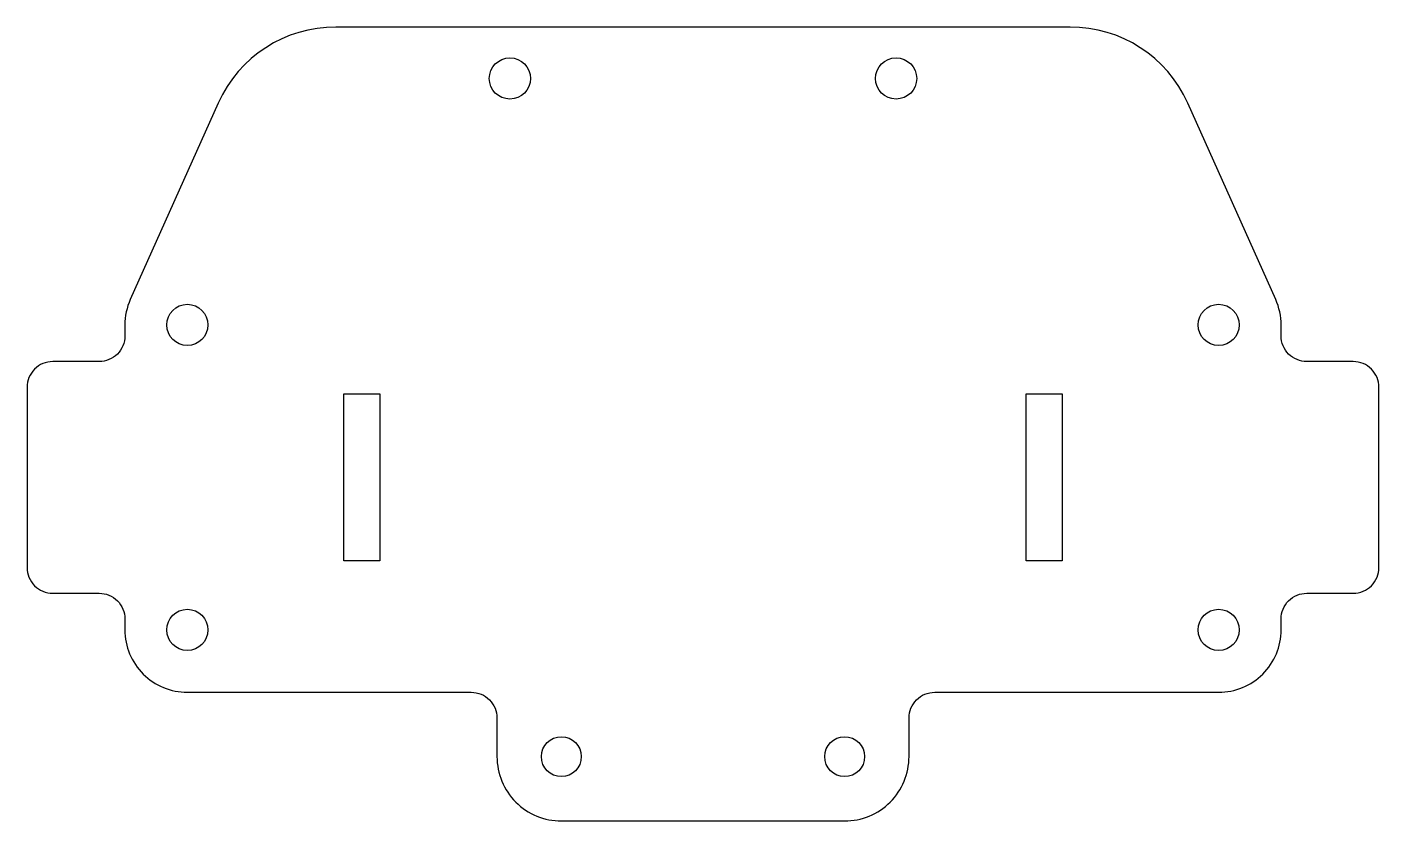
# Model space of a CAD drawing. Header units: millimetres. Extents: x -52 to 53, y -27 to 35.
import ezdxf

# ---------------------------------------------------------------- set-up
doc = ezdxf.new("R2010")
doc.units = ezdxf.units.MM

msp = doc.modelspace()

# ---------------------------------------------------------------- linework, layer by layer
msp.add_lwpolyline([(-50.5, 9, 0.414214), (-52.5, 7), (-52.5, -7, 0.414214), (-50.5, -9), (-46.9, -9, -0.414214), (-44.9, -11), (-44.9, -11.85, 0.414214), (-40.05, -16.7), (-18, -16.7, -0.414214), (-16, -18.7), (-16, -21.7, 0.414214), (-11, -26.7), (11, -26.7, 0.414214), (16, -21.7), (16, -18.7, -0.414214), (18, -16.7), (40.05, -16.7, 0.414214), (44.9, -11.85), (44.9, -11, -0.414214), (46.9, -9), (50.5, -9, 0.414214), (52.5, -7), (52.5, 7, 0.414214), (50.5, 9), (46.9, 9, -0.414214), (44.9, 11), (44.9, 11.85, 0.105621), (44.48, 13.83), (37.65, 29.09, 0.295657), (28.52, 35), (-28.52, 35, 0.295657), (-37.65, 29.09), (-44.48, 13.83, 0.105621), (-44.9, 11.85), (-44.9, 11, -0.414214), (-46.9, 9)], format="xyb", close=True)
for points in [[(-27.9, 6.49), (-25.1, 6.49), (-25.1, -6.49), (-27.9, -6.49)], [(25.1, 6.49), (27.9, 6.49), (27.9, -6.49), (25.1, -6.49)]]:
    msp.add_lwpolyline(points, close=True)
for centre, radius in [((-15, 31), 1.6), ((15, 31), 1.6), ((-40.05, 11.85), 1.6), ((40.05, 11.85), 1.6), ((-40.05, -11.85), 1.6), ((40.05, -11.85), 1.6), ((-11, -21.7), 1.55), ((11, -21.7), 1.55)]:
    msp.add_circle(centre, radius)

doc.saveas('drawing.dxf')
